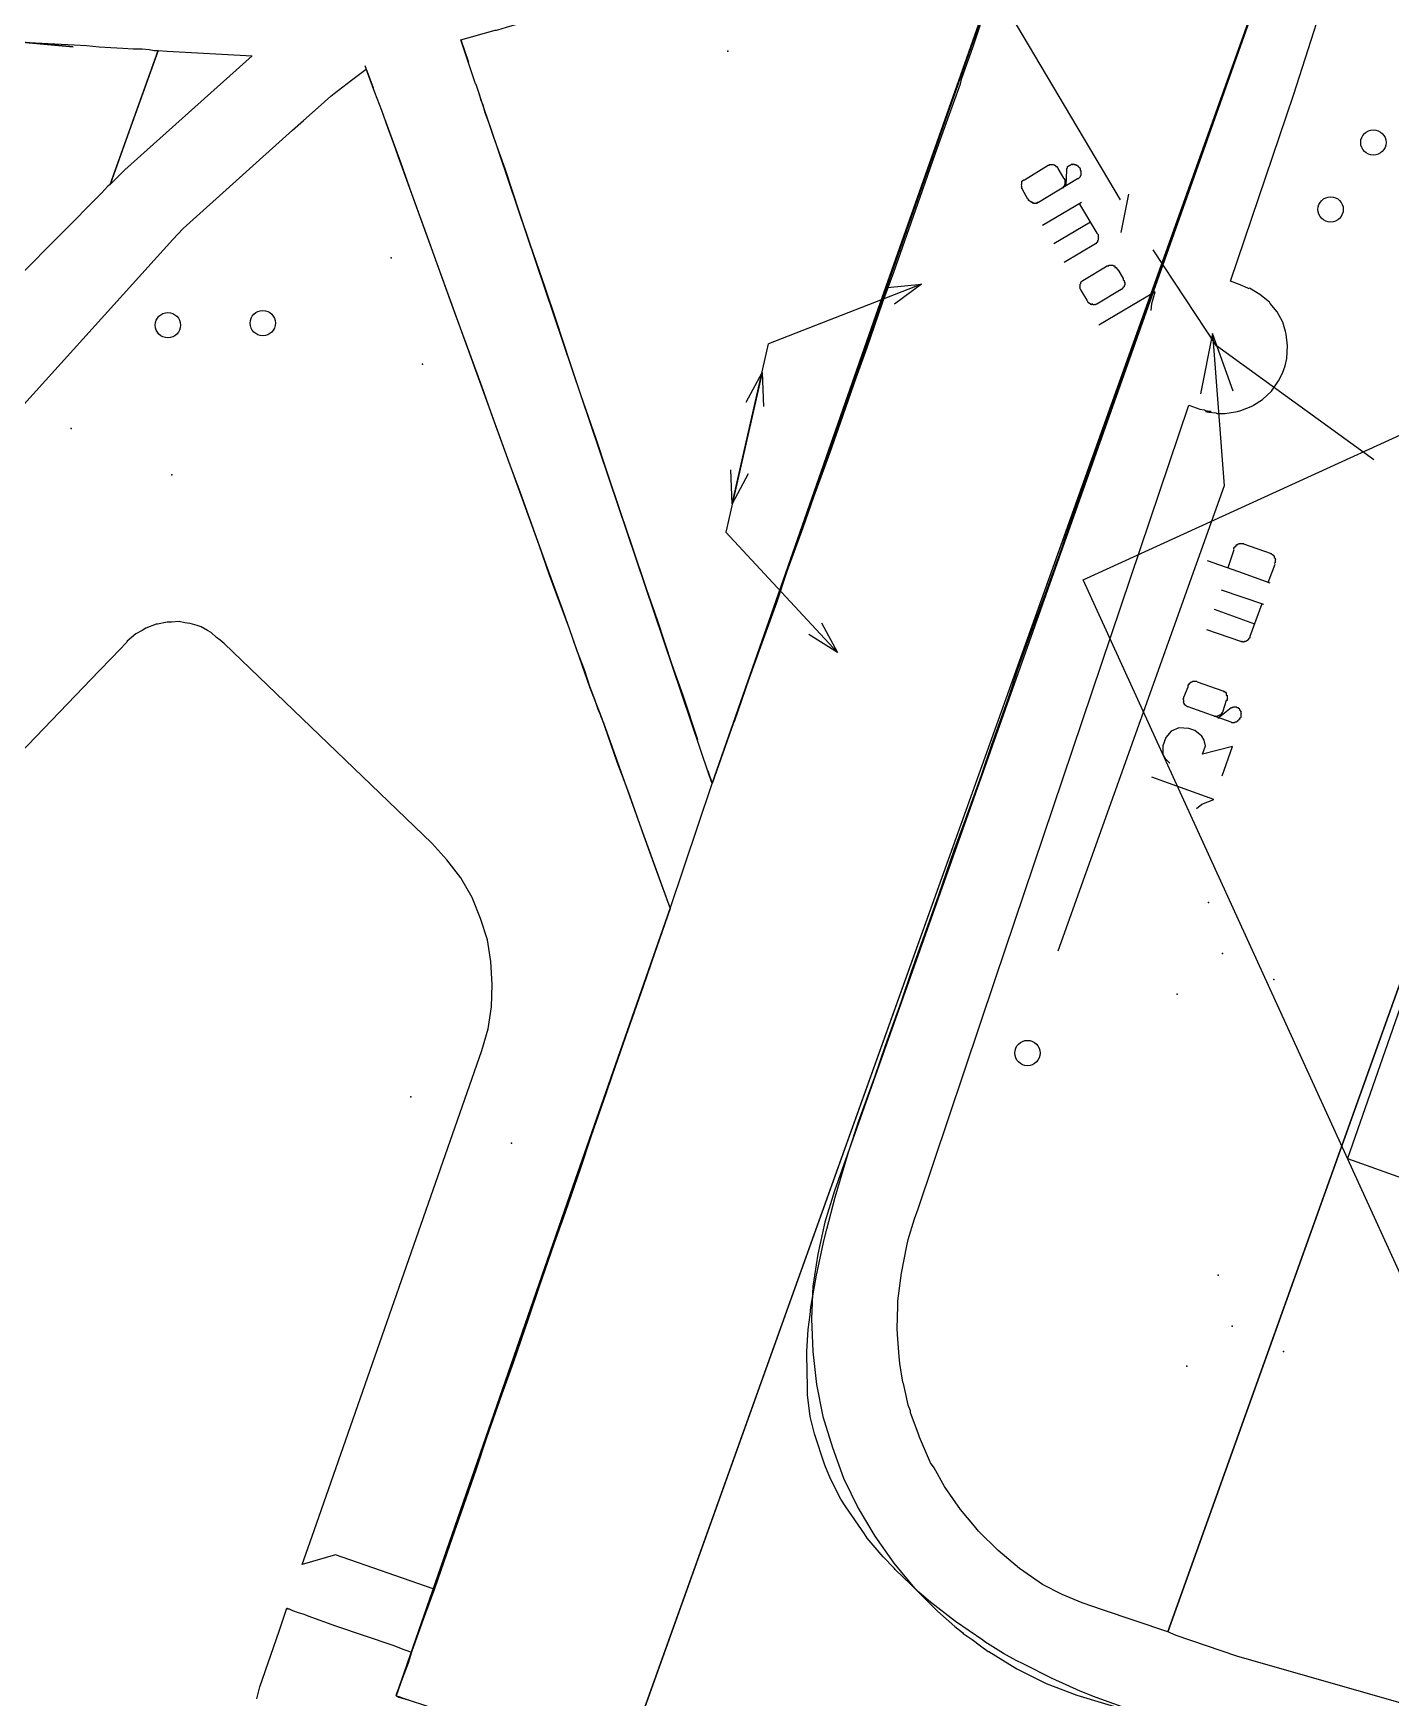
# Model space of a CAD drawing. Header units: metres. Extents: x 20 to 357, y 34 to 206.
# Drawn here: x 265.65 to 287.11, y 136.26 to 162.58 of the extents above; entities that cross this region are included whole.
import ezdxf

# ---------------------------------------------------------------- set-up
doc = ezdxf.new("R2010")
doc.units = ezdxf.units.M
for name, color, linetype in [('BUILDING', 7, 'Continuous'), ('CURB', 7, 'Continuous'), ('ELECTR_CABLE_COMM', 7, 'Continuous'), ('GRASS', 7, 'Continuous'), ('OVERHEAD_POWER_LINE', 7, 'Continuous'), ('ROAD', 7, 'Continuous'), ('TREE', 7, 'Continuous')]:
    doc.layers.add(name, color=color, linetype=linetype)

# ---------------------------------------------------------------- blocks, each defined once
blk = doc.blocks.new('ТУЯ_ЗАПАДНАЯ')
blk.add_circle((0, 0), 0.2)
blk = doc.blocks.new('МОЖЖЕВЕЛЬНИК')
blk.add_circle((0, 0), 0.2)

msp = doc.modelspace()

# ---------------------------------------------------------------- linework, layer by layer
at = {"layer": 'BUILDING'}
msp.add_lwpolyline([(290.989, 157.933), (299.05, 140.281), (290.307, 136.288), (282.246, 153.94)], close=True, dxfattribs=at)
at = {"layer": 'CURB'}
for points in [[(276.735, 151.697), (276.977, 152.39), (277.153, 152.885), (277.406, 153.578), (277.571, 154.073), (277.824, 154.766), (277.989, 155.25), (278.242, 155.943), (278.418, 156.437), (278.66, 157.13), (278.836, 157.614), (279.078, 158.318), (279.254, 158.802), (279.496, 159.495), (279.672, 159.99), (279.913, 160.683), (280.089, 161.167), (280.309, 161.783), (280.309, 161.783), (280.331, 161.871), (280.507, 162.354), (280.738, 163.058)], [(282.938, 136.091), (282.454, 136.267), (282.201, 136.366), (282.201, 136.366), (281.761, 136.564), (281.299, 136.795), (281.189, 136.85), (281.189, 136.85), (280.991, 136.96), (280.991, 136.96), (280.694, 137.147), (280.694, 137.147), (280.661, 137.169), (280.232, 137.466), (279.837, 137.774), (279.837, 137.774), (279.65, 137.928), (279.276, 138.291), (279.265, 138.302), (279.265, 138.302), (279.089, 138.489), (279.089, 138.489), (278.836, 138.785), (278.836, 138.785), (278.792, 138.851), (278.495, 139.28), (278.418, 139.401), (278.418, 139.401), (278.253, 139.72), (278.253, 139.72), (278.165, 139.94), (278, 140.435), (277.934, 140.71), (277.934, 140.71), (277.89, 141.051), (277.89, 141.051), (277.89, 141.172), (277.879, 141.689), (277.879, 141.733), (277.879, 141.733), (277.901, 142.085), (277.901, 142.085), (277.934, 142.316), (277.934, 142.316), (277.945, 142.437), (278.033, 142.943), (278.154, 143.504), (278.154, 143.504), (278.198, 143.669), (278.33, 144.175), (278.539, 144.889), (278.704, 145.384), (278.957, 146.077), (279.122, 146.572), (279.375, 147.276), (279.54, 147.76), (279.793, 148.464), (279.968, 148.959), (280.21, 149.663), (280.386, 150.147), (280.639, 150.85), (280.804, 151.334), (281.057, 152.038), (281.222, 152.533), (281.475, 153.237), (281.651, 153.721), (281.904, 154.425), (282.069, 154.909), (282.322, 155.613), (282.498, 156.108), (282.751, 156.8), (282.916, 157.295), (283.169, 157.999), (283.345, 158.483), (283.598, 159.187), (283.763, 159.671), (284.016, 160.375), (284.192, 160.87), (284.445, 161.563), (284.621, 162.057), (284.676, 162.222), (284.676, 162.222), (284.863, 162.761)], [(272.413, 162.475), (272.534, 162.123)], [(270.895, 162.069), (271.027, 161.717)], [(272.699, 161.629), (272.93, 160.936), (273.106, 160.441), (273.337, 159.737), (273.502, 159.253), (273.744, 158.549), (273.909, 158.065), (274.139, 157.361), (274.304, 156.866), (274.546, 156.173), (274.711, 155.679), (274.942, 154.986), (275.107, 154.491), (275.349, 153.787), (275.514, 153.303), (275.745, 152.599), (275.921, 152.115), (276.152, 151.411)], [(271.203, 161.233), (271.456, 160.54), (271.632, 160.045), (271.885, 159.352), (272.061, 158.868), (272.314, 158.164), (272.49, 157.68), (272.743, 156.987), (272.919, 156.492), (273.172, 155.8), (273.348, 155.316), (273.601, 154.612), (273.777, 154.128), (274.029, 153.435), (274.205, 152.94), (274.447, 152.247), (274.634, 151.763), (274.876, 151.059), (275.063, 150.575), (275.305, 149.883), (275.481, 149.388), (275.723, 148.739), (275.723, 148.739), (275.701, 148.695), (275.536, 148.211), (275.294, 147.507), (275.118, 147.012), (274.876, 146.319), (274.711, 145.824), (274.469, 145.131), (274.304, 144.636), (274.062, 143.933), (273.887, 143.449), (273.645, 142.745), (273.48, 142.261), (273.238, 141.557), (273.062, 141.062), (272.82, 140.369), (272.655, 139.874), (272.413, 139.181), (272.237, 138.686), (271.995, 137.983), (271.819, 137.499), (271.632, 136.982), (271.632, 136.982), (271.577, 136.806), (271.39, 136.311), (271.39, 136.289), (271.39, 136.289), (272.061, 136.069)], [(276.317, 150.916), (276.383, 150.718), (276.383, 150.718), (276.559, 151.213)]]:
    msp.add_lwpolyline(points, dxfattribs=at)
at = {"layer": 'ELECTR_CABLE_COMM'}
for points in [[(282.839, 159.946), (281.002, 163.047)], [(281.321, 160.265), (281.695, 160.496)], [(282.201, 160.441), (282.201, 160.43), (282.201, 160.43), (282.201, 160.419), (282.201, 160.419), (282.201, 160.408), (282.201, 160.408), (282.212, 160.408), (282.212, 160.408), (282.212, 160.397), (282.212, 160.397), (282.212, 160.386), (282.212, 160.386), (282.212, 160.375), (282.212, 160.375), (282.212, 160.364), (282.212, 160.364), (282.212, 160.353), (282.212, 160.353), (282.212, 160.342), (282.212, 160.342), (282.212, 160.331), (282.212, 160.331), (282.201, 160.32), (282.201, 160.32), (282.201, 160.309), (282.201, 160.309), (282.19, 160.298), (282.19, 160.298), (282.179, 160.287), (282.179, 160.287), (282.168, 160.276), (282.168, 160.276), (282.157, 160.276), (282.157, 160.276), (281.541, 159.902)], [(281.695, 160.496), (281.706, 160.496), (281.706, 160.496), (281.717, 160.496), (281.717, 160.496), (281.717, 160.507), (281.717, 160.507), (281.728, 160.507), (281.728, 160.507), (281.739, 160.507), (281.739, 160.507), (281.75, 160.507), (281.75, 160.507), (281.761, 160.507), (281.761, 160.507), (281.772, 160.507), (281.772, 160.507), (281.783, 160.496), (281.783, 160.496), (281.783, 160.507), (281.783, 160.507), (281.794, 160.496), (281.794, 160.496), (281.805, 160.496), (281.805, 160.496), (281.805, 160.485), (281.805, 160.485), (281.816, 160.485), (281.816, 160.485), (281.816, 160.474), (281.816, 160.474), (281.827, 160.474), (281.827, 160.474), (281.838, 160.474), (281.838, 160.474), (281.838, 160.463), (281.838, 160.463), (281.849, 160.452), (281.849, 160.452), (281.849, 160.441)], [(281.849, 160.441), (281.937, 160.287)], [(281.937, 160.287), (281.948, 160.287), (281.948, 160.287), (281.948, 160.276), (281.948, 160.276), (281.959, 160.265), (281.959, 160.265), (281.959, 160.254), (281.959, 160.254), (281.959, 160.243), (281.959, 160.243), (281.959, 160.232), (281.959, 160.232), (281.959, 160.221), (281.959, 160.221), (281.97, 160.221), (281.97, 160.221), (281.959, 160.21), (281.959, 160.21), (281.959, 160.199), (281.959, 160.199), (281.959, 160.188), (281.959, 160.188), (281.959, 160.177), (281.959, 160.177), (281.948, 160.177), (281.948, 160.177), (281.959, 160.166), (281.959, 160.166), (281.948, 160.166), (281.948, 160.166), (281.948, 160.155), (281.948, 160.155), (281.937, 160.155), (281.937, 160.155), (281.926, 160.144), (281.926, 160.144), (281.937, 160.144), (281.937, 160.144), (281.926, 160.133), (281.926, 160.133), (281.915, 160.133)], [(281.981, 160.166), (281.992, 160.419), (281.992, 160.419), (281.992, 160.43), (281.992, 160.43), (281.992, 160.441), (281.992, 160.441), (282.003, 160.452), (282.003, 160.452), (282.003, 160.463), (282.003, 160.463), (282.003, 160.474), (282.003, 160.474), (282.014, 160.485), (282.014, 160.485), (282.025, 160.485), (282.025, 160.485), (282.036, 160.496), (282.036, 160.496), (282.047, 160.496), (282.047, 160.496), (282.058, 160.507), (282.058, 160.507), (282.069, 160.518), (282.069, 160.518), (282.069, 160.507), (282.069, 160.507), (282.08, 160.507), (282.08, 160.507), (282.091, 160.518), (282.091, 160.518), (282.091, 160.507), (282.091, 160.507), (282.102, 160.518), (282.102, 160.518), (282.102, 160.507), (282.102, 160.507), (282.113, 160.507), (282.113, 160.507), (282.124, 160.507), (282.124, 160.507), (282.135, 160.507), (282.135, 160.507), (282.135, 160.496), (282.135, 160.496), (282.146, 160.496), (282.146, 160.496), (282.157, 160.485), (282.157, 160.485), (282.168, 160.485), (282.168, 160.485), (282.168, 160.474), (282.168, 160.474), (282.179, 160.463), (282.179, 160.463), (282.19, 160.463), (282.19, 160.463), (282.19, 160.452), (282.19, 160.452), (282.201, 160.441)], [(281.288, 160.111), (281.288, 160.122), (281.288, 160.122), (281.277, 160.122), (281.277, 160.122), (281.277, 160.133), (281.277, 160.133), (281.266, 160.144), (281.266, 160.144), (281.277, 160.144), (281.277, 160.144), (281.277, 160.155), (281.277, 160.155), (281.266, 160.166), (281.266, 160.166), (281.277, 160.177), (281.277, 160.177), (281.266, 160.177), (281.266, 160.177), (281.277, 160.188), (281.277, 160.188), (281.266, 160.199), (281.266, 160.199), (281.277, 160.199), (281.277, 160.199), (281.277, 160.21), (281.277, 160.21), (281.277, 160.221), (281.277, 160.221), (281.277, 160.232), (281.277, 160.232), (281.277, 160.243), (281.277, 160.243), (281.288, 160.243), (281.288, 160.243), (281.288, 160.254), (281.288, 160.254), (281.299, 160.254), (281.299, 160.254), (281.31, 160.265), (281.31, 160.265), (281.321, 160.265)], [(281.376, 159.957), (281.288, 160.111)], [(282.85, 159.429), (282.971, 160.034)], [(281.541, 159.902), (281.53, 159.902), (281.53, 159.902), (281.519, 159.902), (281.519, 159.902), (281.519, 159.891), (281.519, 159.891), (281.508, 159.902), (281.508, 159.902), (281.508, 159.891), (281.508, 159.891), (281.497, 159.891), (281.497, 159.891), (281.486, 159.891), (281.486, 159.891), (281.475, 159.891), (281.475, 159.891), (281.464, 159.891), (281.464, 159.891), (281.464, 159.902), (281.464, 159.902), (281.453, 159.891), (281.453, 159.891), (281.453, 159.902), (281.453, 159.902), (281.442, 159.902), (281.442, 159.902), (281.431, 159.902), (281.431, 159.902), (281.431, 159.913), (281.431, 159.913), (281.42, 159.913), (281.42, 159.913), (281.409, 159.924), (281.409, 159.924), (281.398, 159.924), (281.398, 159.924), (281.398, 159.935), (281.398, 159.935), (281.387, 159.935), (281.387, 159.935), (281.387, 159.946), (281.387, 159.946), (281.387, 159.957), (281.387, 159.957), (281.376, 159.957)], [(282.223, 159.902), (281.607, 159.539)], [(282.19, 159.88), (282.465, 159.418), (282.465, 159.418), (282.476, 159.407), (282.476, 159.407), (282.487, 159.396), (282.487, 159.396), (282.487, 159.385), (282.487, 159.385), (282.487, 159.374), (282.487, 159.374), (282.487, 159.363), (282.487, 159.363), (282.498, 159.363), (282.498, 159.363), (282.487, 159.352), (282.487, 159.352), (282.487, 159.341), (282.487, 159.341), (282.487, 159.33), (282.487, 159.33), (282.487, 159.319), (282.487, 159.319), (282.487, 159.308), (282.487, 159.308), (282.476, 159.297), (282.476, 159.297), (282.476, 159.286), (282.476, 159.286), (282.476, 159.275), (282.476, 159.275), (282.465, 159.275), (282.465, 159.275), (282.465, 159.264), (282.465, 159.264), (282.454, 159.264), (282.454, 159.264), (282.454, 159.253), (282.454, 159.253), (282.443, 159.253), (282.443, 159.253), (281.948, 158.956)], [(282.366, 159.594), (281.783, 159.253)], [(284.357, 157.636), (283.356, 159.154)], [(282.245, 158.67), (282.63, 158.901)], [(282.63, 158.901), (282.641, 158.901), (282.641, 158.901), (282.652, 158.901), (282.652, 158.901), (282.652, 158.912), (282.652, 158.912), (282.663, 158.912), (282.663, 158.912), (282.674, 158.912), (282.674, 158.912), (282.685, 158.912), (282.685, 158.912), (282.696, 158.912), (282.696, 158.912), (282.707, 158.912), (282.707, 158.912), (282.718, 158.912), (282.718, 158.912), (282.729, 158.901), (282.729, 158.901), (282.74, 158.901), (282.74, 158.901), (282.751, 158.901), (282.751, 158.901), (282.751, 158.89), (282.751, 158.89), (282.751, 158.879), (282.751, 158.879), (282.762, 158.879), (282.762, 158.879), (282.773, 158.879), (282.773, 158.879), (282.773, 158.868), (282.773, 158.868), (282.784, 158.857), (282.784, 158.857), (282.784, 158.846), (282.784, 158.846), (282.795, 158.846)], [(282.795, 158.846), (282.883, 158.703)], [(282.883, 158.703), (282.883, 158.692), (282.883, 158.692), (282.883, 158.681), (282.883, 158.681), (282.894, 158.67), (282.894, 158.67), (282.894, 158.659), (282.894, 158.659), (282.905, 158.648), (282.905, 158.648), (282.894, 158.637), (282.894, 158.637), (282.905, 158.637), (282.905, 158.637), (282.905, 158.626), (282.905, 158.626), (282.905, 158.615), (282.905, 158.615), (282.905, 158.604), (282.905, 158.604), (282.894, 158.593), (282.894, 158.593), (282.905, 158.593), (282.905, 158.593), (282.894, 158.582), (282.894, 158.582), (282.894, 158.571), (282.894, 158.571), (282.883, 158.56), (282.883, 158.56), (282.872, 158.549), (282.872, 158.549), (282.872, 158.538), (282.872, 158.538), (282.861, 158.538), (282.861, 158.538), (282.861, 158.527), (282.861, 158.527), (282.85, 158.527)], [(282.223, 158.505), (282.212, 158.516), (282.212, 158.516), (282.212, 158.527), (282.212, 158.527), (282.201, 158.538), (282.201, 158.538), (282.201, 158.549), (282.201, 158.549), (282.201, 158.56), (282.201, 158.56), (282.19, 158.571), (282.19, 158.571), (282.201, 158.582), (282.201, 158.582), (282.201, 158.593), (282.201, 158.593), (282.201, 158.604), (282.201, 158.604), (282.201, 158.615), (282.201, 158.615), (282.212, 158.626), (282.212, 158.626), (282.212, 158.637), (282.212, 158.637), (282.223, 158.648), (282.223, 158.648), (282.223, 158.659), (282.223, 158.659), (282.234, 158.659), (282.234, 158.659), (282.245, 158.67)], [(282.311, 158.362), (282.223, 158.505)], [(282.85, 158.527), (282.465, 158.296)], [(283.323, 158.197), (283.334, 158.307), (283.334, 158.307), (283.389, 158.494), (283.389, 158.494), (282.498, 157.966)], [(282.465, 158.296), (282.454, 158.296), (282.454, 158.296), (282.443, 158.285), (282.443, 158.285), (282.443, 158.296), (282.443, 158.296), (282.432, 158.285), (282.432, 158.285), (282.421, 158.296), (282.421, 158.296), (282.421, 158.285), (282.421, 158.285), (282.41, 158.285), (282.41, 158.285), (282.399, 158.285), (282.399, 158.285), (282.399, 158.296), (282.399, 158.296), (282.388, 158.296), (282.388, 158.296), (282.377, 158.285), (282.377, 158.285), (282.377, 158.296), (282.377, 158.296), (282.366, 158.307), (282.366, 158.307), (282.366, 158.296), (282.366, 158.296), (282.355, 158.307), (282.355, 158.307), (282.344, 158.307), (282.344, 158.307), (282.344, 158.318), (282.344, 158.318), (282.333, 158.318), (282.333, 158.318), (282.322, 158.329), (282.322, 158.329), (282.322, 158.34), (282.322, 158.34), (282.311, 158.351), (282.311, 158.351), (282.311, 158.362)], [(284.621, 156.921), (284.291, 157.834), (284.291, 157.834), (284.478, 155.426), (284.478, 155.426), (281.849, 148.068)], [(284.291, 157.834), (284.104, 156.877)], [(286.842, 155.833), (284.357, 157.636)], [(284.632, 154.425), (284.632, 154.436), (284.632, 154.436), (284.632, 154.447), (284.632, 154.447), (284.643, 154.447), (284.643, 154.447), (284.643, 154.458), (284.643, 154.458), (284.654, 154.458), (284.654, 154.458), (284.654, 154.469), (284.654, 154.469), (284.665, 154.469), (284.665, 154.469), (284.665, 154.48), (284.665, 154.48), (284.665, 154.491), (284.665, 154.491), (284.676, 154.491), (284.676, 154.491), (284.687, 154.491), (284.687, 154.491), (284.687, 154.502), (284.687, 154.502), (284.698, 154.502), (284.698, 154.502), (284.709, 154.513), (284.709, 154.513), (284.72, 154.502), (284.72, 154.502), (284.72, 154.513), (284.72, 154.513), (284.731, 154.513), (284.731, 154.513), (284.742, 154.513), (284.742, 154.513), (284.753, 154.513), (284.753, 154.513), (284.764, 154.513), (284.764, 154.513), (284.775, 154.513), (284.775, 154.513), (284.786, 154.513)], [(285.226, 154.348), (284.786, 154.502)], [(285.204, 153.886), (284.709, 154.062), (284.709, 154.062), (284.214, 154.238)], [(284.632, 154.414), (284.533, 154.128)], [(285.215, 154.348), (285.226, 154.348), (285.226, 154.348), (285.237, 154.337), (285.237, 154.337), (285.248, 154.337), (285.248, 154.337), (285.248, 154.326), (285.248, 154.326), (285.259, 154.326), (285.259, 154.326), (285.259, 154.315), (285.259, 154.315), (285.27, 154.315), (285.27, 154.315), (285.27, 154.304), (285.27, 154.304), (285.27, 154.293), (285.27, 154.293), (285.281, 154.282), (285.281, 154.282), (285.281, 154.271), (285.281, 154.271), (285.292, 154.26), (285.292, 154.26), (285.281, 154.249), (285.281, 154.249), (285.281, 154.238), (285.281, 154.238), (285.292, 154.238), (285.292, 154.238), (285.281, 154.227), (285.281, 154.227), (285.281, 154.216), (285.281, 154.216), (285.281, 154.205), (285.281, 154.205), (285.27, 154.194)], [(285.171, 153.897), (285.281, 154.183)], [(285.105, 153.545), (284.434, 153.776)], [(285.072, 153.556), (284.885, 153.039), (284.885, 153.039), (284.885, 153.028), (284.885, 153.028), (284.885, 153.017), (284.885, 153.017), (284.874, 153.017), (284.874, 153.017), (284.863, 153.006), (284.863, 153.006), (284.863, 152.995), (284.863, 152.995), (284.852, 152.984), (284.852, 152.984), (284.841, 152.984), (284.841, 152.984), (284.841, 152.973), (284.841, 152.973), (284.83, 152.973), (284.83, 152.973), (284.819, 152.962), (284.819, 152.962), (284.808, 152.962), (284.808, 152.962), (284.797, 152.962), (284.797, 152.962), (284.786, 152.951), (284.786, 152.951), (284.775, 152.951), (284.775, 152.951), (284.775, 152.962), (284.775, 152.962), (284.764, 152.951), (284.764, 152.951), (284.753, 152.962), (284.753, 152.962), (284.742, 152.962), (284.742, 152.962), (284.203, 153.149)], [(284.962, 153.237), (284.324, 153.468)], [(283.84, 152.082), (283.906, 152.247)], [(283.906, 152.247), (283.906, 152.258), (283.906, 152.258), (283.906, 152.269), (283.906, 152.269), (283.917, 152.28), (283.917, 152.28), (283.917, 152.291), (283.917, 152.291), (283.928, 152.28), (283.928, 152.28), (283.928, 152.291), (283.928, 152.291), (283.928, 152.302), (283.928, 152.302), (283.939, 152.302), (283.939, 152.302), (283.939, 152.313), (283.939, 152.313), (283.95, 152.313), (283.95, 152.313), (283.95, 152.324), (283.95, 152.324), (283.961, 152.313), (283.961, 152.313), (283.961, 152.324), (283.961, 152.324), (283.972, 152.324), (283.972, 152.324), (283.983, 152.335), (283.983, 152.335), (283.994, 152.335), (283.994, 152.335), (284.005, 152.335), (284.005, 152.335), (284.016, 152.335), (284.016, 152.335), (284.027, 152.335), (284.027, 152.335), (284.038, 152.335), (284.038, 152.335), (284.049, 152.324)], [(284.049, 152.324), (284.456, 152.181)], [(284.456, 152.181), (284.467, 152.181), (284.467, 152.181), (284.467, 152.17), (284.467, 152.17), (284.478, 152.17), (284.478, 152.17), (284.489, 152.17), (284.489, 152.17), (284.489, 152.159), (284.489, 152.159), (284.5, 152.159), (284.5, 152.159), (284.511, 152.148), (284.511, 152.148), (284.511, 152.137), (284.511, 152.137), (284.511, 152.126), (284.511, 152.126), (284.511, 152.115), (284.511, 152.115), (284.522, 152.115), (284.522, 152.115), (284.522, 152.104), (284.522, 152.104), (284.522, 152.093), (284.522, 152.093), (284.522, 152.082), (284.522, 152.082), (284.522, 152.071), (284.522, 152.071), (284.533, 152.071), (284.533, 152.071), (284.522, 152.06), (284.522, 152.06), (284.522, 152.049), (284.522, 152.049), (284.522, 152.038), (284.522, 152.038), (284.522, 152.027), (284.522, 152.027), (284.511, 152.027)], [(283.906, 151.928), (283.895, 151.928), (283.895, 151.928), (283.884, 151.939), (283.884, 151.939), (283.873, 151.95), (283.873, 151.95), (283.862, 151.95), (283.862, 151.95), (283.862, 151.961), (283.862, 151.961), (283.851, 151.961), (283.851, 151.961), (283.851, 151.972), (283.851, 151.972), (283.851, 151.983), (283.851, 151.983), (283.84, 151.983), (283.84, 151.983), (283.84, 151.994), (283.84, 151.994), (283.829, 152.005), (283.829, 152.005), (283.84, 152.016), (283.84, 152.016), (283.84, 152.027), (283.84, 152.027), (283.829, 152.027), (283.829, 152.027), (283.84, 152.038), (283.84, 152.038), (283.829, 152.049), (283.829, 152.049), (283.829, 152.06), (283.829, 152.06), (283.84, 152.06), (283.84, 152.06), (283.84, 152.071), (283.84, 152.071), (283.84, 152.082)], [(284.742, 151.763), (284.731, 151.752), (284.731, 151.752), (284.72, 151.752), (284.72, 151.752), (284.72, 151.741), (284.72, 151.741), (284.72, 151.73), (284.72, 151.73), (284.709, 151.73), (284.709, 151.73), (284.709, 151.719), (284.709, 151.719), (284.698, 151.719), (284.698, 151.719), (284.687, 151.708), (284.687, 151.708), (284.687, 151.697), (284.687, 151.697), (284.676, 151.697), (284.676, 151.697), (284.665, 151.686), (284.665, 151.686), (284.654, 151.686), (284.654, 151.686), (284.643, 151.675), (284.643, 151.675), (284.632, 151.686), (284.632, 151.686), (284.632, 151.675), (284.632, 151.675), (284.621, 151.675), (284.621, 151.675), (284.61, 151.675), (284.61, 151.675), (284.599, 151.675), (284.599, 151.675), (284.588, 151.686), (284.588, 151.686), (283.906, 151.928)], [(284.456, 151.862), (284.456, 151.851), (284.456, 151.851), (284.445, 151.84), (284.445, 151.84), (284.445, 151.829), (284.445, 151.829), (284.434, 151.829), (284.434, 151.829), (284.434, 151.818), (284.434, 151.818), (284.434, 151.807), (284.434, 151.807), (284.423, 151.818), (284.423, 151.818), (284.423, 151.807), (284.423, 151.807), (284.412, 151.796), (284.412, 151.796), (284.401, 151.796), (284.401, 151.796), (284.39, 151.785), (284.39, 151.785), (284.379, 151.785), (284.379, 151.785), (284.368, 151.774), (284.368, 151.774), (284.357, 151.774), (284.357, 151.774), (284.346, 151.774), (284.346, 151.774), (284.335, 151.785), (284.335, 151.785), (284.335, 151.774), (284.335, 151.774), (284.324, 151.774), (284.324, 151.774), (284.313, 151.785)], [(284.379, 151.752), (284.588, 151.917), (284.588, 151.917), (284.599, 151.906), (284.599, 151.906), (284.599, 151.917), (284.599, 151.917), (284.61, 151.917), (284.61, 151.917), (284.621, 151.928), (284.621, 151.928), (284.632, 151.917), (284.632, 151.917), (284.632, 151.928), (284.632, 151.928), (284.643, 151.928), (284.643, 151.928), (284.654, 151.928), (284.654, 151.928), (284.665, 151.928), (284.665, 151.928), (284.676, 151.917), (284.676, 151.917), (284.687, 151.917), (284.687, 151.917), (284.698, 151.917), (284.698, 151.917), (284.698, 151.906), (284.698, 151.906), (284.709, 151.906), (284.709, 151.906), (284.72, 151.895), (284.72, 151.895), (284.72, 151.884), (284.72, 151.884), (284.731, 151.884), (284.731, 151.884), (284.72, 151.884), (284.72, 151.884), (284.731, 151.873), (284.731, 151.873), (284.742, 151.862), (284.742, 151.862), (284.731, 151.862), (284.731, 151.862), (284.742, 151.862), (284.742, 151.862), (284.742, 151.851), (284.742, 151.851), (284.742, 151.84), (284.742, 151.84), (284.742, 151.829), (284.742, 151.829), (284.753, 151.818), (284.753, 151.818), (284.742, 151.818), (284.742, 151.818), (284.742, 151.807), (284.742, 151.807), (284.742, 151.796), (284.742, 151.796), (284.742, 151.785), (284.742, 151.785), (284.742, 151.774), (284.742, 151.774), (284.742, 151.763)], [(284.511, 152.027), (284.456, 151.862)], [(284.445, 150.839), (284.61, 151.301), (284.61, 151.301), (284.137, 151.18), (284.137, 151.18), (284.181, 151.312), (284.181, 151.312), (284.159, 151.4), (284.159, 151.4), (284.126, 151.466), (284.126, 151.466), (284.016, 151.554), (284.016, 151.554), (283.917, 151.587), (283.917, 151.587), (283.763, 151.598), (283.763, 151.598), (283.642, 151.543), (283.642, 151.543), (283.554, 151.444), (283.554, 151.444), (283.51, 151.312), (283.51, 151.312), (283.51, 151.169), (283.51, 151.169), (283.543, 151.114), (283.543, 151.114), (283.62, 151.037)], [(284.038, 150.322), (284.126, 150.388), (284.126, 150.388), (284.313, 150.465), (284.313, 150.465), (283.334, 150.817)]]:
    msp.add_lwpolyline(points, dxfattribs=at)
at = {"layer": 'GRASS'}
for points in [[(295.025, 169.272), (283.587, 137.301), (282.553, 137.653), (282.234, 137.763), (281.915, 137.895), (281.607, 138.049), (281.31, 138.258), (281.244, 138.302), (280.903, 138.587), (280.595, 138.895), (280.529, 138.972), (280.309, 139.236), (280.188, 139.412), (280.056, 139.599), (279.891, 139.896), (279.837, 139.973), (279.661, 140.38), (279.639, 140.446), (279.518, 140.765), (279.518, 140.798), (279.485, 140.886), (279.452, 141.04), (279.408, 141.227), (279.397, 141.249), (279.353, 141.546), (279.342, 141.656), (279.32, 141.931), (279.309, 142.096), (279.32, 142.459), (279.32, 142.536), (279.375, 142.976), (279.463, 143.405), (279.485, 143.504), (279.584, 143.834), (279.64, 143.989), (280.859, 147.617), (283.917, 156.701), (284.093, 156.635), (284.159, 156.624), (284.181, 156.613), (284.269, 156.602), (284.181, 156.602), (284.236, 156.591), (284.346, 156.58), (284.368, 156.569), (284.489, 156.569), (284.555, 156.58), (284.687, 156.602), (284.742, 156.613), (284.929, 156.69), (284.94, 156.701), (285.083, 156.789), (285.226, 156.921), (285.336, 157.086), (285.398, 157.203), (285.44, 157.321), (285.468, 157.438), (285.479, 157.636), (285.457, 157.823), (285.446, 157.867), (285.402, 158.01), (285.314, 158.175), (285.204, 158.307), (285.193, 158.329), (285.039, 158.45), (284.877, 158.547), (284.874, 158.538), (284.852, 158.549), (284.731, 158.604), (284.577, 158.659), (285.578, 161.618), (286.259, 163.74)], [(265.297, 162.453), (266.287, 162.365), (265.484, 162.442), (266.298, 162.398), (266.496, 162.387), (266.694, 162.365), (266.881, 162.354), (267.068, 162.343), (267.233, 162.332), (267.376, 162.332), (267.486, 162.321), (267.563, 162.31), (267.618, 162.31), (267.629, 162.31), (267.145, 160.958), (266.87, 160.188), (266.826, 160.155), (266.738, 160.056), (264.758, 158.065)], [(296.642, 133.495), (284.676, 136.916), (283.719, 137.246), (283.587, 137.301), (292.55, 162.343), (286.424, 144.79), (287.37, 144.449), (299.072, 140.27), (299.248, 140.204), (299.424, 140.149), (299.589, 140.083), (299.721, 140.039), (299.842, 139.995), (299.886, 139.984), (299.49, 138.862), (298.951, 137.257), (298.148, 134.848)], [(263.636, 154.645), (267.86, 159.319), (268.025, 159.495), (269.751, 161.046), (269.927, 161.2), (270.158, 161.409), (270.356, 161.585), (270.411, 161.629), (270.686, 161.838), (270.917, 162.014), (270.939, 161.948), (271.049, 161.651), (271.159, 161.365), (271.258, 161.079), (271.346, 160.837), (271.423, 160.628), (273.645, 154.491), (273.81, 154.018), (273.964, 153.589), (274.117, 153.182), (274.238, 152.83), (274.359, 152.522), (274.447, 152.258), (274.524, 152.049), (274.579, 151.895), (274.612, 151.807), (274.623, 151.774), (274.667, 151.675), (275.217, 150.136), (275.723, 148.739), (272.061, 138.214), (271.973, 137.983), (270.433, 138.521), (269.905, 138.368), (270.092, 138.906), (272.743, 146.495), (272.842, 146.836), (272.897, 147.188), (272.908, 147.54), (272.886, 147.903), (272.831, 148.244), (272.721, 148.585), (272.589, 148.915), (272.413, 149.223), (272.193, 149.509), (271.951, 149.773), (268.673, 152.929), (268.607, 152.984), (268.552, 153.028), (268.464, 153.105), (268.409, 153.138), (268.31, 153.193), (268.244, 153.215), (268.134, 153.248), (268.047, 153.259), (267.959, 153.281), (267.838, 153.27), (267.772, 153.27), (267.618, 153.237), (267.596, 153.237), (267.431, 153.171), (267.376, 153.138), (267.277, 153.083), (267.139, 152.967), (267.134, 152.951), (266.892, 152.698), (266.694, 152.5), (264.813, 150.542)], [(269.19, 136.245), (269.234, 136.432), (269.542, 137.312), (269.663, 137.675), (269.674, 137.675), (269.674, 137.664), (269.696, 137.664), (269.751, 137.642), (269.839, 137.609), (269.916, 137.587), (269.971, 137.565), (269.993, 137.554), (270.433, 137.4), (271.335, 137.092), (271.511, 137.026), (271.632, 136.982), (271.39, 136.289), (271.434, 136.278), (271.555, 136.234)]]:
    msp.add_lwpolyline(points, dxfattribs=at)
for points in [[(272.974, 162.629), (273.051, 162.651), (273.15, 162.684), (273.282, 162.717), (273.447, 162.772), (273.357, 162.73), (273.469, 162.772), (281.387, 164.95), (276.383, 150.718), (276.339, 150.85), (272.875, 161.112), (272.798, 161.321), (272.765, 161.442), (272.732, 161.519), (272.71, 161.596), (272.677, 161.706), (272.655, 161.772), (272.644, 161.783), (272.413, 162.475), (272.952, 162.629)], [(266.87, 160.188), (267.629, 162.31), (267.772, 162.299), (269.113, 162.222), (267.101, 160.419)]]:
    msp.add_lwpolyline(points, close=True, dxfattribs=at)
at = {"layer": 'OVERHEAD_POWER_LINE'}
for points in [[(279.694, 158.615), (277.274, 157.669)], [(279.155, 158.56), (279.694, 158.615), (279.694, 158.615), (279.265, 158.296)], [(276.702, 155.14), (277.274, 157.669)], [(277.175, 157.218), (276.603, 154.689)], [(276.922, 156.745), (277.175, 157.218), (277.175, 157.218), (277.197, 156.679)], [(276.955, 155.613), (276.702, 155.14), (276.702, 155.14), (276.68, 155.679)], [(278.363, 152.786), (276.603, 154.689)], [(278.11, 153.259), (278.363, 152.786), (278.363, 152.786), (277.912, 153.072)]]:
    msp.add_lwpolyline(points, dxfattribs=at)
at = {"layer": 'ROAD'}
for points in [[(289.163, 174.793), (274.964, 135.112)], [(274.964, 135.112), (285.962, 165.841), (284.621, 162.057), (278.319, 144.274), (278.165, 143.779), (278.055, 143.273), (277.978, 142.767), (277.956, 142.25), (277.978, 141.733), (278.033, 141.216), (278.132, 140.71), (278.286, 140.215), (278.462, 139.731), (278.693, 139.258), (278.957, 138.818), (279.254, 138.39), (279.584, 137.994), (279.946, 137.631), (280.221, 137.389), (280.342, 137.29), (280.353, 137.279), (280.496, 137.18), (280.628, 137.081), (280.749, 136.993), (280.76, 136.993), (281.2, 136.718), (281.662, 136.487), (282.146, 136.3), (286.138, 135.101)], [(271.588, 136.223), (271.434, 136.267), (271.39, 136.289), (274.183, 144.34), (275.723, 148.739), (276.383, 150.718), (276.757, 151.785), (278.979, 158.131), (280.815, 163.344)]]:
    msp.add_lwpolyline(points, dxfattribs=at)
at = {"layer": 'TREE'}
for p in [(276.631, 162.297), (271.311, 159.031), (271.806, 157.35), (266.254, 156.332), (267.844, 155.599), (284.229, 148.837), (284.449, 148.031), (283.734, 147.386), (285.263, 147.617), (271.621, 145.763), (273.211, 145.03), (284.383, 142.942), (284.603, 142.136), (285.417, 141.733), (283.888, 141.502)]:
    msp.add_point(p, dxfattribs=at)

# ---------------------------------------------------------------- block references
at = {"layer": 'BUSH'}
for name, p in [('ТУЯ_ЗАПАДНАЯ', (286.835, 160.853)), ('МОЖЖЕВЕЛЬНИК', (286.16, 159.795)), ('ТУЯ_ЗАПАДНАЯ', (269.282, 157.997)), ('ТУЯ_ЗАПАДНАЯ', (267.782, 157.964)), ('ТУЯ_ЗАПАДНАЯ', (281.368, 146.455))]:
    msp.add_blockref(name, p, dxfattribs=at)

doc.saveas('drawing.dxf')
